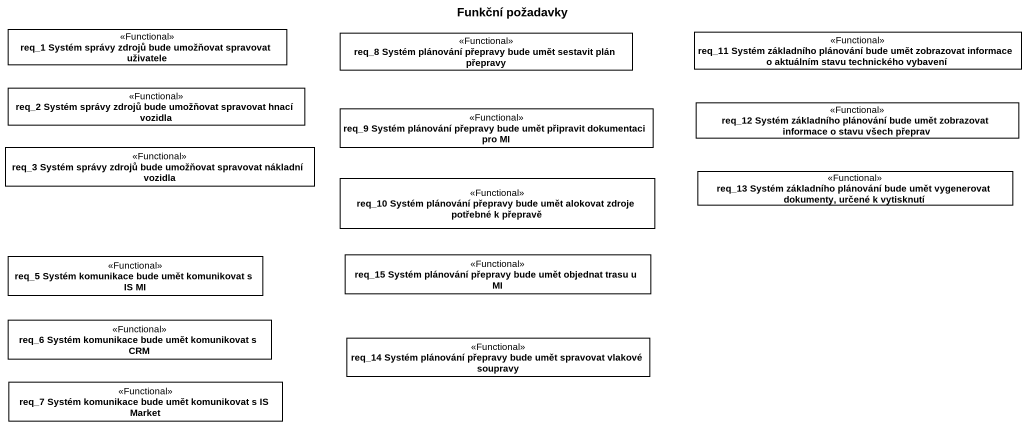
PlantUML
@startuml
title Funkční požadavky
hide circle
hide empty members
class "req_1 Systém správy zdrojů bude umožňovat spravovat uživatele" as req_1_Systém_správy_zdrojů <<Functional>>
class "req_8 Systém plánování přepravy bude umět sestavit plán přepravy" as req_8_Systém_plánování <<Functional>>
class "req_11 Systém základního plánování bude umět zobrazovat informace o aktuálním stavu technického vybavení" as req_11_Systém_základního <<Functional>>
class "req_2 Systém správy zdrojů bude umožňovat spravovat hnací vozidla" as req_2_Systém_správy_zdrojů <<Functional>>
class "req_9 Systém plánování přepravy bude umět připravit dokumentaci pro MI" as req_9_Systém_plánování <<Functional>>
class "req_12 Systém základního plánování bude umět zobrazovat informace o stavu všech přeprav" as req_12_Systém_základního <<Functional>>
class "req_3 Systém správy zdrojů bude umožňovat spravovat nákladní vozidla" as req_3_Systém_správy_zdrojů <<Functional>>
class "req_10 Systém plánování přepravy bude umět alokovat zdroje potřebné k přepravě" as req_10_Systém_plánování <<Functional>>
class "req_13 Systém základního plánování bude umět vygenerovat dokumenty, určené k vytisknutí" as req_13_Systém_základního <<Functional>>
class "req_5 Systém komunikace bude umět komunikovat s IS MI" as req_5_Systém_komunikace <<Functional>>
class "req_15 Systém plánování přepravy bude umět objednat trasu u MI" as req_15_Systém_plánování <<Functional>>
class "req_6 Systém komunikace bude umět komunikovat s CRM" as req_6_Systém_komunikace <<Functional>>
class "req_14 Systém plánování přepravy bude umět spravovat vlakové soupravy" as req_14_Systém_plánování <<Functional>>
class "req_7 Systém komunikace bude umět komunikovat s IS Market" as req_7_Systém_komunikace <<Functional>>
@enduml
